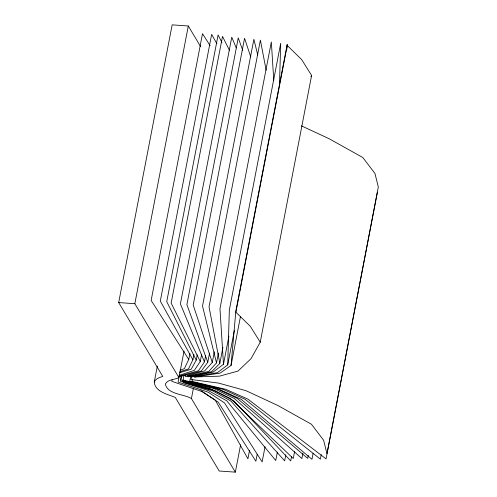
<?xml version="1.0" encoding="UTF-8"?>
<svg xmlns="http://www.w3.org/2000/svg" width="497" height="497" viewBox="0 0 497 497"><rect width="100%" height="100%" fill="white"/><g stroke="black" fill="none" stroke-linecap="round" stroke-linejoin="round"><path stroke-width="0.75" d="M192.004 375.372L191.712 376.9L217.357 372.682L227.719 364.885L229.341 310.022L280.706 43.289L279.426 86.565M157.332 366.103L154.256 382.081C155.033 391.81 167.806 394.301 175.279 397.407L219.196 471.001L235.348 472.15L240.623 444.759M194.06 377.099L220.152 373.11L231.049 365.457L235.851 311.072L287.216 44.345L286.744 49.706M154.256 382.081C155.611 378.627 159.531 377.428 162.774 376.446L118.684 302.567L172.161 24.85L188.307 25.999L200.589 46.575M235.348 472.15L191.426 398.557C184.486 394.084 167.334 394.593 165.364 384.001C167.874 379.211 174.689 379.863 178.92 377.596L134.83 303.71L188.307 25.999M172.092 379.832L171.8 381.354L201.999 391.524L218.189 402.154L255.862 461.204L257.179 454.345M184.052 350.969L178.075 382.069L208.274 392.239L224.464 402.868L262.136 461.918L265.069 446.679M181.436 375.925L180.411 381.261L212.225 390.617L230.863 401.011L284.657 460.831L285.831 454.736M181.492 376.067L180.759 379.876L213.735 388.443L234.36 398.532L301.884 458.526L302.909 453.189M183.952 375.446L182.766 381.479L214.853 390.673L233.932 401.011L290.726 460.905L291.602 456.333M180.15 370.259L184.375 368.637L188.754 359.474L189.929 353.373M185.81 375.185L185.511 376.707L208.808 371.389L216.499 362.928L218.407 353.019M179.858 371.75L188.512 368.929L192.892 359.766L193.923 354.429M190.792 375.993L189.767 381.323L223.302 389.393L245.027 399.277L320.372 459.147L321.255 454.575M191.774 375.707L191.041 379.515L218.587 383.094L245.897 390.654L277.748 405.446L311.445 424.245L323.609 440.224L326.951 453.755L378.316 187.027L374.974 173.496L362.81 157.518L329.113 138.719L301.412 125.853M192.488 379.143L192.047 381.429L225.762 389.306L247.873 399.103L326.044 458.886L377.409 192.159M179.417 372.806L191.264 369.159L196.216 360.108L197.241 354.771M191.426 398.557L193.333 388.66M179.082 375.365L194.346 370.371L200.26 361.512L201.583 354.653M178.355 376.335L198.52 370.743L204.441 361.884L205.615 355.79M179.113 376.819L201.297 371.023L207.777 362.288L209.541 353.143M187.257 375.633L204.596 370.93L212.287 362.468L214.337 351.795M187.81 376.832L211.604 371.731L219.842 363.4L222.923 347.397M193.824 375.931L213.12 372.085L223.482 364.289L228.912 336.09M227.719 364.885L234.323 330.592M231.049 365.457L240.442 316.688M260.242 342.191L311.607 75.463L301.679 59.603L287.254 45.475L235.889 312.209L250.32 326.33L260.242 342.191L251.028 358.685L238.026 371.066L219.5 376.161L194.973 376.943M249.513 450.425L247.904 458.806L215.251 400.11L200.999 390.76M277.357 452.14L275.742 460.52L226.837 400.868L208.2 390.48L183.617 382.702M294.584 451.655L293.261 458.514L230.471 398.532L209.84 388.437L184.219 381.255M308.302 455.345L307.711 458.389L237.299 398.426L216.263 388.406L183.076 380.019M313.135 453.214L311.961 459.315L241.225 399.352L219.5 389.468L193.358 382.665M310.873 76.78L311.607 75.463M118.684 302.567L134.83 303.71M210.132 45.668L202.503 33.697L151.144 300.424L188.754 359.474M216.909 43.792L211.666 34.343L160.301 301.076L192.892 359.766M221.923 42.5L218.108 34.939L166.743 301.667L196.216 360.108M229.415 50.228L222.513 36.374L171.148 303.102L200.26 361.512M236.218 47.929L231.764 37.2L180.399 303.928L204.441 361.884M242.747 50.315L238.249 37.909L186.891 304.636L207.777 362.288M250.786 57.031L244.555 38.269L193.19 304.996L212.287 362.468M257.744 55.018L253.88 39.294L202.515 306.022L216.499 362.928M266.162 70.288L260.397 40.139L209.032 306.873L219.842 363.4M273.754 80.247L271.331 41.965L219.972 308.699L223.482 364.289"/></g></svg>
